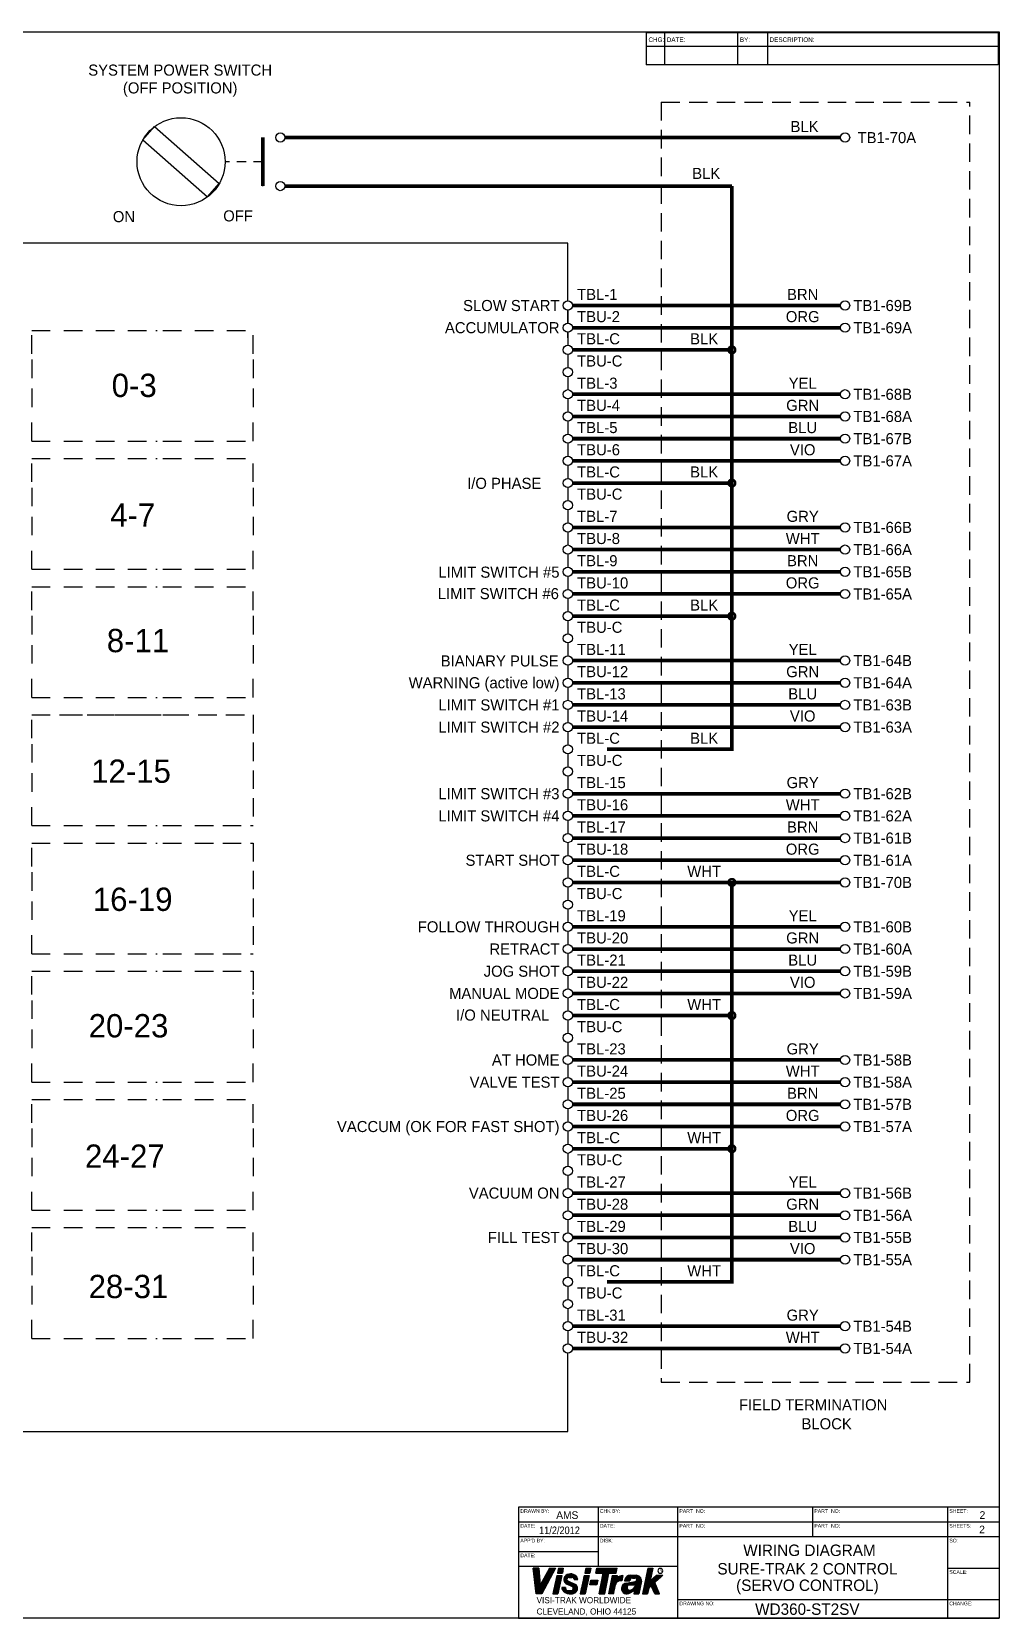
# Model space of a CAD drawing. Extents: x -174 to 448, y -171 to 77.
# Drawn here: x -50.14 to -37.06, y -171.02 to -149.57 of the extents above; entities that cross this region are included whole.
import ezdxf
from ezdxf.enums import TextEntityAlignment as Align

# ---------------------------------------------------------------- set-up
doc = ezdxf.new("R2010")
doc.units = 0
doc.header["$MEASUREMENT"] = 0
doc.linetypes.add('HIDDEN', pattern=[0.375, 0.25, -0.125])
doc.linetypes.add('HIDDEN2', pattern=[0.1875, 0.125, -0.0625])
doc.layers.get('0').update_dxf_attribs({"linetype": 'CONTINUOUS'})
doc.layers.add('1', color=3, linetype='CONTINUOUS')
doc.layers.add('TITLE', color=2, linetype='CONTINUOUS')

msp = doc.modelspace()

# ---------------------------------------------------------------- linework, layer by layer
at = {"color": 7}
for p, q in [((-37.074, -149.589), (-37.074, -150.021)), ((-37.059, -169.523), (-37.059, -171.023)), ((-43.559, -171.023), (-37.059, -171.023))]:
    msp.add_line(p, q, dxfattribs=at)
at = {"linetype": 'HIDDEN'}
for p, q in [((-41.629, -150.525), (-41.629, -167.833)), ((-41.629, -150.525), (-37.456, -150.525)), ((-37.456, -167.833), (-37.456, -150.525)), ((-50.14, -153.926), (-50.14, -153.611)), ((-50.14, -153.611), (-49.785, -153.611)), ((-49.706, -153.611), (-49.352, -153.611)), ((-49.273, -153.611), (-48.919, -153.611)), ((-48.84, -153.611), (-48.446, -153.611)), ((-48.367, -153.611), (-48.013, -153.611)), ((-47.934, -153.611), (-47.579, -153.611)), ((-47.501, -153.611), (-47.146, -153.611)), ((-47.146, -153.926), (-47.146, -153.611)), ((-50.14, -154.005), (-50.14, -154.32)), ((-47.146, -154.005), (-47.146, -154.32)), ((-50.14, -154.399), (-50.14, -154.714)), ((-47.146, -154.399), (-47.146, -154.714)), ((-50.14, -155.108), (-50.14, -154.793)), ((-47.146, -155.108), (-47.146, -154.793)), ((-50.14, -155.108), (-49.785, -155.108)), ((-49.706, -155.108), (-49.352, -155.108)), ((-49.273, -155.108), (-48.919, -155.108)), ((-48.84, -155.108), (-48.446, -155.108)), ((-48.367, -155.108), (-48.013, -155.108)), ((-47.934, -155.108), (-47.579, -155.108)), ((-47.501, -155.108), (-47.146, -155.108)), ((-50.14, -155.659), (-50.14, -155.344)), ((-50.14, -155.344), (-49.785, -155.344)), ((-49.706, -155.344), (-49.352, -155.344)), ((-49.273, -155.344), (-48.919, -155.344)), ((-48.84, -155.344), (-48.446, -155.344)), ((-48.367, -155.344), (-48.013, -155.344)), ((-47.934, -155.344), (-47.579, -155.344)), ((-47.501, -155.344), (-47.146, -155.344)), ((-47.146, -155.659), (-47.146, -155.344)), ((-50.14, -155.738), (-50.14, -156.053)), ((-47.146, -155.738), (-47.146, -156.053)), ((-50.14, -156.132), (-50.14, -156.447)), ((-47.146, -156.132), (-47.146, -156.447)), ((-50.14, -156.841), (-50.14, -156.526)), ((-47.146, -156.841), (-47.146, -156.526)), ((-50.14, -156.841), (-49.785, -156.841)), ((-49.706, -156.841), (-49.352, -156.841)), ((-49.273, -156.841), (-48.919, -156.841)), ((-48.84, -156.841), (-48.446, -156.841)), ((-48.367, -156.841), (-48.013, -156.841)), ((-47.934, -156.841), (-47.579, -156.841)), ((-47.501, -156.841), (-47.146, -156.841)), ((-50.14, -157.392), (-50.14, -157.077)), ((-50.14, -157.077), (-49.785, -157.077)), ((-49.706, -157.077), (-49.352, -157.077)), ((-49.273, -157.077), (-48.919, -157.077)), ((-48.84, -157.077), (-48.446, -157.077)), ((-48.367, -157.077), (-48.013, -157.077)), ((-47.934, -157.077), (-47.579, -157.077)), ((-47.501, -157.077), (-47.146, -157.077)), ((-47.146, -157.392), (-47.146, -157.077)), ((-50.14, -157.471), (-50.14, -157.786)), ((-47.146, -157.471), (-47.146, -157.786)), ((-50.14, -157.865), (-50.14, -158.18)), ((-47.146, -157.865), (-47.146, -158.18)), ((-50.14, -158.574), (-50.14, -158.259)), ((-47.146, -158.574), (-47.146, -158.259)), ((-50.14, -158.574), (-49.785, -158.574)), ((-49.706, -158.574), (-49.352, -158.574)), ((-49.273, -158.574), (-48.919, -158.574)), ((-48.84, -158.574), (-48.446, -158.574)), ((-48.367, -158.574), (-48.013, -158.574)), ((-47.934, -158.574), (-47.579, -158.574)), ((-47.501, -158.574), (-47.146, -158.574)), ((-50.14, -158.81), (-47.146, -158.81)), ((-50.14, -159.125), (-50.14, -158.81)), ((-50.14, -158.81), (-49.785, -158.81)), ((-49.706, -158.81), (-49.352, -158.81)), ((-49.273, -158.81), (-48.919, -158.81)), ((-48.84, -158.81), (-48.446, -158.81)), ((-48.367, -158.81), (-48.013, -158.81)), ((-47.146, -158.81), (-47.146, -160.307)), ((-50.14, -159.204), (-50.14, -159.519)), ((-50.14, -159.598), (-50.14, -159.913)), ((-50.14, -160.307), (-50.14, -159.992)), ((-50.14, -160.307), (-49.785, -160.307)), ((-49.706, -160.307), (-49.352, -160.307)), ((-49.273, -160.307), (-48.919, -160.307)), ((-48.84, -160.307), (-48.446, -160.307)), ((-48.367, -160.307), (-48.013, -160.307)), ((-47.934, -160.307), (-47.146, -160.307)), ((-50.14, -160.858), (-50.14, -160.543)), ((-50.14, -160.543), (-49.785, -160.543)), ((-49.706, -160.543), (-49.352, -160.543)), ((-49.273, -160.543), (-48.919, -160.543)), ((-48.84, -160.543), (-48.446, -160.543)), ((-48.367, -160.543), (-48.013, -160.543)), ((-47.934, -160.543), (-47.146, -160.543)), ((-47.146, -160.543), (-47.146, -162.04)), ((-50.14, -160.937), (-50.14, -161.252)), ((-50.14, -161.331), (-50.14, -161.646)), ((-50.14, -162.04), (-50.14, -161.725)), ((-50.14, -162.04), (-49.785, -162.04)), ((-49.706, -162.04), (-49.352, -162.04)), ((-49.273, -162.04), (-48.919, -162.04)), ((-48.84, -162.04), (-48.446, -162.04)), ((-48.367, -162.04), (-48.013, -162.04)), ((-47.934, -162.04), (-47.146, -162.04)), ((-50.14, -162.591), (-50.14, -162.276)), ((-50.14, -162.276), (-49.785, -162.276)), ((-49.706, -162.276), (-49.352, -162.276)), ((-49.273, -162.276), (-48.919, -162.276)), ((-48.84, -162.276), (-48.446, -162.276)), ((-48.367, -162.276), (-48.013, -162.276)), ((-47.934, -162.276), (-47.146, -162.276)), ((-47.146, -162.276), (-47.146, -162.985)), ((-47.146, -162.591), (-47.146, -162.552)), ((-50.14, -162.67), (-50.14, -162.985)), ((-50.14, -163.064), (-50.14, -163.379)), ((-47.146, -163.064), (-47.146, -163.379)), ((-50.14, -163.773), (-50.14, -163.458)), ((-47.146, -163.773), (-47.146, -163.458)), ((-50.14, -163.773), (-49.785, -163.773)), ((-49.706, -163.773), (-49.352, -163.773)), ((-49.273, -163.773), (-48.919, -163.773)), ((-48.84, -163.773), (-48.446, -163.773)), ((-48.367, -163.773), (-48.013, -163.773)), ((-47.934, -163.773), (-47.579, -163.773)), ((-47.501, -163.773), (-47.146, -163.773)), ((-50.14, -164.324), (-50.14, -164.009)), ((-50.14, -164.009), (-49.785, -164.009)), ((-49.706, -164.009), (-49.352, -164.009)), ((-49.273, -164.009), (-48.919, -164.009)), ((-48.84, -164.009), (-48.446, -164.009)), ((-48.367, -164.009), (-48.013, -164.009)), ((-47.934, -164.009), (-47.579, -164.009)), ((-47.501, -164.009), (-47.146, -164.009)), ((-47.146, -164.324), (-47.146, -164.009)), ((-50.14, -164.403), (-50.14, -164.718)), ((-47.146, -164.403), (-47.146, -164.718)), ((-50.14, -164.797), (-50.14, -165.112)), ((-47.146, -164.797), (-47.146, -165.112)), ((-50.14, -165.506), (-50.14, -165.191)), ((-47.146, -165.506), (-47.146, -165.191)), ((-50.14, -165.506), (-49.785, -165.506)), ((-49.706, -165.506), (-49.352, -165.506)), ((-49.273, -165.506), (-48.919, -165.506)), ((-48.84, -165.506), (-48.446, -165.506)), ((-48.367, -165.506), (-48.013, -165.506)), ((-47.934, -165.506), (-47.579, -165.506)), ((-47.501, -165.506), (-47.146, -165.506)), ((-50.14, -166.058), (-50.14, -165.742)), ((-50.14, -165.742), (-49.785, -165.742)), ((-49.706, -165.742), (-49.352, -165.742)), ((-49.273, -165.742), (-48.919, -165.742)), ((-48.84, -165.742), (-48.446, -165.742)), ((-48.367, -165.742), (-48.013, -165.742)), ((-47.934, -165.742), (-47.579, -165.742)), ((-47.501, -165.742), (-47.146, -165.742)), ((-47.146, -166.058), (-47.146, -165.742)), ((-50.14, -166.136), (-50.14, -166.451)), ((-47.146, -166.136), (-47.146, -166.451)), ((-50.14, -166.53), (-50.14, -166.845)), ((-47.146, -166.53), (-47.146, -166.845)), ((-50.14, -167.239), (-50.14, -166.924)), ((-47.146, -167.239), (-47.146, -166.924)), ((-50.14, -167.239), (-49.785, -167.239)), ((-49.706, -167.239), (-49.352, -167.239)), ((-49.273, -167.239), (-48.919, -167.239)), ((-48.84, -167.239), (-48.446, -167.239)), ((-48.367, -167.239), (-48.013, -167.239)), ((-47.934, -167.239), (-47.579, -167.239)), ((-47.501, -167.239), (-47.146, -167.239)), ((-41.629, -167.833), (-37.456, -167.833))]:
    msp.add_line(p, q, dxfattribs=at)
for p, q in [((-48.639, -151.036), (-48.48, -150.856)), ((-48.48, -150.856), (-47.605, -151.627)), ((-47.018, -151.66), (-47.018, -151.003)), ((-48.639, -151.036), (-47.763, -151.807)), ((-47.763, -151.807), (-47.605, -151.627)), ((-42.892, -152.43), (-52.66, -152.43)), ((-42.892, -153.338), (-42.892, -153.513)), ((-42.892, -153.638), (-42.892, -153.813)), ((-42.892, -153.938), (-42.892, -154.113)), ((-42.892, -154.238), (-42.892, -154.413)), ((-42.892, -154.538), (-42.892, -154.713)), ((-42.892, -154.838), (-42.892, -155.013)), ((-42.892, -155.138), (-42.892, -155.313)), ((-42.892, -155.438), (-42.892, -155.613)), ((-42.892, -155.738), (-42.892, -155.913)), ((-42.892, -156.038), (-42.892, -156.213)), ((-42.892, -156.338), (-42.892, -156.513)), ((-42.892, -156.638), (-42.892, -156.813)), ((-42.892, -156.938), (-42.892, -157.113)), ((-42.892, -157.238), (-42.892, -157.413)), ((-42.892, -157.538), (-42.892, -157.713)), ((-42.892, -157.838), (-42.892, -158.013)), ((-42.892, -158.138), (-42.892, -158.313)), ((-42.892, -158.438), (-42.892, -158.613)), ((-42.892, -158.738), (-42.892, -158.913)), ((-42.892, -159.038), (-42.892, -159.213)), ((-42.892, -159.338), (-42.892, -159.513)), ((-42.892, -159.638), (-42.892, -159.813)), ((-42.892, -159.938), (-42.892, -160.113)), ((-42.892, -160.238), (-42.892, -160.413)), ((-42.892, -160.538), (-42.892, -160.713)), ((-42.892, -160.838), (-42.892, -161.013)), ((-42.892, -161.138), (-42.892, -161.313)), ((-42.892, -161.438), (-42.892, -161.613)), ((-42.892, -161.738), (-42.892, -161.913)), ((-42.892, -162.038), (-42.892, -162.213)), ((-42.892, -162.338), (-42.892, -162.513)), ((-42.892, -162.638), (-42.892, -162.813)), ((-42.892, -162.938), (-42.892, -163.113)), ((-42.892, -163.238), (-42.892, -163.413)), ((-42.892, -163.538), (-42.892, -163.713)), ((-42.892, -163.838), (-42.892, -164.013)), ((-42.892, -164.138), (-42.892, -164.313)), ((-42.892, -164.438), (-42.892, -164.613)), ((-42.892, -164.738), (-42.892, -164.913)), ((-42.892, -165.038), (-42.892, -165.213)), ((-42.892, -165.338), (-42.892, -165.513)), ((-42.892, -165.638), (-42.892, -165.813)), ((-42.892, -165.938), (-42.892, -166.113)), ((-42.892, -166.238), (-42.892, -166.413)), ((-42.892, -166.538), (-42.892, -166.713)), ((-42.892, -166.838), (-42.892, -167.013)), ((-42.892, -167.138), (-42.892, -167.313)), ((-42.892, -168.5), (-42.892, -167.438)), ((-52.66, -168.5), (-42.892, -168.5))]:
    msp.add_line(p, q)
at = {"linetype": 'HIDDEN2'}
msp.add_line((-47.018, -151.331), (-47.526, -151.331), dxfattribs=at)
at = {"linetype": 'Continuous'}
for p, q in [((-42.892, -152.43), (-46.892, -152.43)), ((-42.892, -153.213), (-42.892, -152.43)), ((-42.892, -153.513), (-42.892, -153.338)), ((-42.892, -153.713), (-42.892, -153.638))]:
    msp.add_line(p, q, dxfattribs=at)
at = {"const_width": 0.05}
for points in [[(-47.018, -151.003), (-47.018, -151.66)], [(-46.718, -151.003), (-39.206, -151.003)], [(-46.718, -151.66), (-40.674, -151.66)], [(-40.674, -151.66), (-40.674, -159.275), (-42.362, -159.275)], [(-42.83, -153.275), (-40.705, -153.275)], [(-42.83, -153.275), (-39.206, -153.275)], [(-42.83, -153.575), (-39.206, -153.575)], [(-42.83, -153.875), (-40.674, -153.875)], [(-42.83, -154.475), (-39.206, -154.475)], [(-42.83, -154.775), (-39.206, -154.775)], [(-42.83, -155.075), (-39.206, -155.075)], [(-42.83, -155.375), (-39.206, -155.375)], [(-42.83, -155.675), (-40.674, -155.675)], [(-42.83, -156.275), (-39.206, -156.275)], [(-42.83, -156.575), (-39.206, -156.575)], [(-42.83, -156.875), (-39.206, -156.875)], [(-42.83, -157.175), (-39.206, -157.175)], [(-42.83, -157.475), (-40.674, -157.475)], [(-42.83, -158.075), (-39.206, -158.075)], [(-42.83, -158.375), (-39.206, -158.375)], [(-42.83, -158.675), (-39.206, -158.675)], [(-42.83, -158.975), (-39.206, -158.975)], [(-42.83, -159.875), (-39.206, -159.875)], [(-42.83, -160.175), (-39.206, -160.175)], [(-42.83, -160.475), (-39.206, -160.475)], [(-42.83, -160.775), (-39.206, -160.775)], [(-42.83, -161.075), (-39.206, -161.075)], [(-40.674, -161.075), (-40.674, -166.475), (-42.362, -166.475)], [(-42.83, -161.675), (-39.206, -161.675)], [(-42.83, -161.975), (-39.206, -161.975)], [(-42.83, -162.275), (-39.206, -162.275)], [(-42.83, -162.575), (-39.206, -162.575)], [(-42.83, -162.875), (-41.142, -162.875)], [(-42.692, -162.875), (-40.674, -162.875)], [(-42.83, -163.475), (-39.206, -163.475)], [(-42.83, -163.775), (-39.206, -163.775)], [(-42.83, -164.075), (-39.206, -164.075)], [(-42.83, -164.375), (-39.206, -164.375)], [(-42.83, -164.675), (-41.142, -164.675)], [(-42.692, -164.675), (-40.674, -164.675)], [(-42.83, -165.275), (-39.206, -165.275)], [(-42.83, -165.575), (-39.206, -165.575)], [(-42.83, -165.875), (-39.206, -165.875)], [(-42.83, -166.175), (-39.206, -166.175)], [(-42.83, -167.075), (-39.206, -167.075)], [(-42.83, -167.375), (-39.206, -167.375)]]:
    msp.add_lwpolyline(points, dxfattribs=at)
at = {"const_width": 0.0312}
for points in [[(-40.721, -153.875, 1), (-40.628, -153.875, 1)], [(-40.721, -155.675, 1), (-40.628, -155.675, 1)], [(-40.721, -157.475, 1), (-40.628, -157.475, 1)], [(-40.721, -161.075, 1), (-40.628, -161.075, 1)], [(-40.721, -162.875, 1), (-40.628, -162.875, 1)], [(-40.721, -164.675, 1), (-40.628, -164.675, 1)]]:
    msp.add_lwpolyline(points, format="xyb", close=True, dxfattribs=at)
for centre, radius in [((-48.122, -151.331), 0.595), ((-46.78, -151.003), 0.0625), ((-39.144, -151.003), 0.0625), ((-46.78, -151.66), 0.0625), ((-42.892, -153.275), 0.0625), ((-39.144, -153.275), 0.0625), ((-42.892, -153.575), 0.0625), ((-39.144, -153.575), 0.0625), ((-42.892, -153.875), 0.0625), ((-42.892, -154.175), 0.0625), ((-42.892, -154.475), 0.0625), ((-39.144, -154.475), 0.0625), ((-42.892, -154.775), 0.0625), ((-39.144, -154.775), 0.0625), ((-42.892, -155.075), 0.0625), ((-39.144, -155.075), 0.0625), ((-42.892, -155.375), 0.0625), ((-39.144, -155.375), 0.0625), ((-42.892, -155.675), 0.0625), ((-42.892, -155.975), 0.0625), ((-42.892, -156.275), 0.0625), ((-39.144, -156.275), 0.0625), ((-42.892, -156.575), 0.0625), ((-39.144, -156.575), 0.0625), ((-42.892, -156.875), 0.0625), ((-39.144, -156.875), 0.0625), ((-42.892, -157.175), 0.0625), ((-39.144, -157.175), 0.0625), ((-42.892, -157.475), 0.0625), ((-42.892, -157.775), 0.0625), ((-42.892, -158.075), 0.0625), ((-39.144, -158.075), 0.0625), ((-42.892, -158.375), 0.0625), ((-39.144, -158.375), 0.0625), ((-42.892, -158.675), 0.0625), ((-39.144, -158.675), 0.0625), ((-42.892, -158.975), 0.0625), ((-39.144, -158.975), 0.0625), ((-42.892, -159.275), 0.0625), ((-42.892, -159.575), 0.0625), ((-42.892, -159.875), 0.0625), ((-39.144, -159.875), 0.0625), ((-42.892, -160.175), 0.0625), ((-39.144, -160.175), 0.0625), ((-42.892, -160.475), 0.0625), ((-39.144, -160.475), 0.0625), ((-42.892, -160.775), 0.0625), ((-39.144, -160.775), 0.0625), ((-42.892, -161.075), 0.0625), ((-39.144, -161.075), 0.0625), ((-42.892, -161.375), 0.0625), ((-42.892, -161.675), 0.0625), ((-39.144, -161.675), 0.0625), ((-42.892, -161.975), 0.0625), ((-39.144, -161.975), 0.0625), ((-42.892, -162.275), 0.0625), ((-39.144, -162.275), 0.0625), ((-42.892, -162.575), 0.0625), ((-39.144, -162.575), 0.0625), ((-42.892, -162.875), 0.0625), ((-42.892, -163.175), 0.0625), ((-42.892, -163.475), 0.0625), ((-39.144, -163.475), 0.0625), ((-42.892, -163.775), 0.0625), ((-39.144, -163.775), 0.0625), ((-42.892, -164.075), 0.0625), ((-39.144, -164.075), 0.0625), ((-42.892, -164.375), 0.0625), ((-39.144, -164.375), 0.0625), ((-42.892, -164.675), 0.0625), ((-42.892, -164.975), 0.0625), ((-42.892, -165.275), 0.0625), ((-39.144, -165.275), 0.0625), ((-42.892, -165.575), 0.0625), ((-39.144, -165.575), 0.0625), ((-42.892, -165.875), 0.0625), ((-39.144, -165.875), 0.0625), ((-42.892, -166.175), 0.0625), ((-39.144, -166.175), 0.0625), ((-42.892, -166.475), 0.0625), ((-42.892, -166.775), 0.0625), ((-42.892, -167.075), 0.0625), ((-39.144, -167.075), 0.0625), ((-42.892, -167.375), 0.0625), ((-39.144, -167.375), 0.0625)]:
    msp.add_circle(centre, radius)
at = {"layer": 'TITLE', "color": 7}
for p, q in [((-70.07, -149.573), (-37.059, -149.573)), ((-37.074, -149.589), (-41.833, -149.589)), ((-41.833, -149.589), (-41.833, -150.021)), ((-41.586, -149.589), (-41.586, -150.021)), ((-40.597, -149.589), (-40.597, -150.021)), ((-40.195, -149.589), (-40.195, -150.021)), ((-37.059, -149.573), (-37.059, -171.023)), ((-37.074, -149.774), (-41.833, -149.774)), ((-37.074, -150.021), (-41.833, -150.021)), ((-37.059, -169.523), (-43.559, -169.523)), ((-43.559, -169.523), (-43.559, -171.023)), ((-42.484, -169.523), (-42.484, -170.323)), ((-41.409, -169.523), (-41.409, -171.023)), ((-39.584, -169.523), (-39.584, -169.923)), ((-37.759, -169.523), (-37.759, -171.023)), ((-37.059, -169.723), (-43.559, -169.723)), ((-37.059, -169.923), (-43.559, -169.923)), ((-42.484, -170.123), (-43.559, -170.123)), ((-41.409, -170.323), (-43.559, -170.323)), ((-43.284, -170.346), (-43.361, -170.346)), ((-43.322, -170.692), (-43.361, -170.346)), ((-43.36, -170.354), (-43.352, -170.346)), ((-43.359, -170.361), (-43.343, -170.346)), ((-43.358, -170.369), (-43.335, -170.346)), ((-43.357, -170.377), (-43.326, -170.346)), ((-43.357, -170.385), (-43.317, -170.346)), ((-43.356, -170.393), (-43.308, -170.346)), ((-43.355, -170.401), (-43.299, -170.346)), ((-43.354, -170.409), (-43.29, -170.346)), ((-43.353, -170.417), (-43.284, -170.348)), ((-43.352, -170.425), (-43.283, -170.356)), ((-43.351, -170.433), (-43.282, -170.364)), ((-43.35, -170.441), (-43.282, -170.372)), ((-43.349, -170.449), (-43.281, -170.381)), ((-43.349, -170.457), (-43.28, -170.389)), ((-43.348, -170.465), (-43.28, -170.397)), ((-43.347, -170.473), (-43.279, -170.405)), ((-43.346, -170.481), (-43.278, -170.413)), ((-43.345, -170.489), (-43.278, -170.421)), ((-43.344, -170.497), (-43.277, -170.43)), ((-43.343, -170.505), (-43.276, -170.438)), ((-43.342, -170.513), (-43.276, -170.446)), ((-43.342, -170.521), (-43.275, -170.454)), ((-43.341, -170.529), (-43.274, -170.462)), ((-43.34, -170.536), (-43.274, -170.47)), ((-43.339, -170.544), (-43.273, -170.478)), ((-43.338, -170.552), (-43.272, -170.487)), ((-43.337, -170.56), (-43.272, -170.495)), ((-43.336, -170.568), (-43.271, -170.503)), ((-43.335, -170.576), (-43.27, -170.511)), ((-43.334, -170.584), (-43.269, -170.519)), ((-43.327, -170.648), (-43.096, -170.417)), ((-43.326, -170.656), (-43.107, -170.436)), ((-43.326, -170.664), (-43.117, -170.455)), ((-43.325, -170.672), (-43.128, -170.475)), ((-43.324, -170.68), (-43.138, -170.494)), ((-43.323, -170.688), (-43.148, -170.513)), ((-43.284, -170.346), (-43.265, -170.577)), ((-43.14, -170.346), (-43.265, -170.577)), ((-43.264, -170.576), (-43.086, -170.397)), ((-43.254, -170.557), (-43.075, -170.378)), ((-43.058, -170.346), (-43.245, -170.692)), ((-43.243, -170.537), (-43.065, -170.359)), ((-43.233, -170.518), (-43.061, -170.346)), ((-43.222, -170.499), (-43.069, -170.346)), ((-43.212, -170.479), (-43.078, -170.346)), ((-43.202, -170.46), (-43.087, -170.346)), ((-43.191, -170.441), (-43.096, -170.346)), ((-43.181, -170.422), (-43.105, -170.346)), ((-43.17, -170.402), (-43.114, -170.346)), ((-43.16, -170.383), (-43.122, -170.346)), ((-43.149, -170.364), (-43.131, -170.346)), ((-43.14, -170.346), (-43.058, -170.346)), ((-43.04, -170.447), (-43.095, -170.692)), ((-43.076, -170.609), (-42.99, -170.522)), ((-43.074, -170.598), (-42.987, -170.511)), ((-43.071, -170.586), (-42.985, -170.5)), ((-43.069, -170.575), (-42.982, -170.488)), ((-43.066, -170.564), (-42.98, -170.477)), ((-43.064, -170.552), (-42.977, -170.466)), ((-43.061, -170.541), (-42.975, -170.454)), ((-43.059, -170.53), (-42.976, -170.447)), ((-43.056, -170.518), (-42.985, -170.447)), ((-43.054, -170.507), (-42.994, -170.447)), ((-43.051, -170.495), (-43.003, -170.447)), ((-43.049, -170.484), (-43.011, -170.447)), ((-43.046, -170.473), (-43.02, -170.447)), ((-43.044, -170.461), (-43.029, -170.447)), ((-43.042, -170.447), (-42.972, -170.447)), ((-43.041, -170.45), (-43.038, -170.447)), ((-43.04, -170.447), (-42.973, -170.447)), ((-43.018, -170.346), (-43.033, -170.413)), ((-43.033, -170.413), (-42.966, -170.413)), ((-43.031, -170.405), (-42.972, -170.346)), ((-43.031, -170.413), (-42.963, -170.346)), ((-43.028, -170.393), (-42.981, -170.346)), ((-42.973, -170.447), (-43.028, -170.692)), ((-43.026, -170.382), (-42.99, -170.346)), ((-43.023, -170.37), (-42.999, -170.346)), ((-43.022, -170.413), (-42.956, -170.347)), ((-43.021, -170.359), (-43.008, -170.346)), ((-43.018, -170.346), (-42.955, -170.346)), ((-43.018, -170.348), (-43.016, -170.346)), ((-43.013, -170.413), (-42.957, -170.357)), ((-43.004, -170.413), (-42.959, -170.368)), ((-42.995, -170.413), (-42.96, -170.378)), ((-42.987, -170.413), (-42.962, -170.388)), ((-42.978, -170.413), (-42.963, -170.399)), ((-42.969, -170.413), (-42.965, -170.409)), ((-42.955, -170.346), (-42.966, -170.413)), ((-42.945, -170.504), (-42.865, -170.424)), ((-42.945, -170.496), (-42.875, -170.425)), ((-42.944, -170.512), (-42.855, -170.423)), ((-42.944, -170.485), (-42.887, -170.428)), ((-42.942, -170.519), (-42.847, -170.423)), ((-42.94, -170.473), (-42.901, -170.434)), ((-42.94, -170.526), (-42.904, -170.49)), ((-42.937, -170.532), (-42.905, -170.499)), ((-42.934, -170.537), (-42.903, -170.506)), ((-42.93, -170.542), (-42.9, -170.512)), ((-42.926, -170.547), (-42.895, -170.516)), ((-42.921, -170.551), (-42.89, -170.52)), ((-42.917, -170.555), (-42.883, -170.522)), ((-42.911, -170.559), (-42.877, -170.525)), ((-42.885, -170.471), (-42.839, -170.424)), ((-42.884, -170.522), (-42.796, -170.562)), ((-42.875, -170.47), (-42.831, -170.426)), ((-42.874, -170.47), (-42.84, -170.47)), ((-42.867, -170.47), (-42.824, -170.427)), ((-42.858, -170.47), (-42.817, -170.43)), ((-42.849, -170.47), (-42.811, -170.432)), ((-42.84, -170.47), (-42.805, -170.435)), ((-42.832, -170.471), (-42.799, -170.438)), ((-42.826, -170.473), (-42.794, -170.441)), ((-42.82, -170.477), (-42.789, -170.445)), ((-42.815, -170.481), (-42.784, -170.449)), ((-42.811, -170.486), (-42.779, -170.453)), ((-42.808, -170.491), (-42.775, -170.458)), ((-42.806, -170.498), (-42.771, -170.462)), ((-42.806, -170.5), (-42.756, -170.5)), ((-42.799, -170.5), (-42.767, -170.467)), ((-42.79, -170.5), (-42.764, -170.473)), ((-42.781, -170.5), (-42.761, -170.479)), ((-42.773, -170.5), (-42.759, -170.486)), ((-42.764, -170.5), (-42.757, -170.493)), ((-42.671, -170.447), (-42.725, -170.692)), ((-42.672, -170.447), (-42.725, -170.692)), ((-42.707, -170.611), (-42.621, -170.524)), ((-42.705, -170.6), (-42.618, -170.513)), ((-42.702, -170.588), (-42.616, -170.502)), ((-42.7, -170.577), (-42.613, -170.49)), ((-42.697, -170.566), (-42.611, -170.479)), ((-42.695, -170.554), (-42.608, -170.468)), ((-42.692, -170.543), (-42.605, -170.456)), ((-42.69, -170.532), (-42.605, -170.447)), ((-42.687, -170.52), (-42.614, -170.447)), ((-42.685, -170.509), (-42.622, -170.447)), ((-42.682, -170.497), (-42.631, -170.447)), ((-42.679, -170.486), (-42.64, -170.447)), ((-42.677, -170.475), (-42.649, -170.447)), ((-42.674, -170.463), (-42.658, -170.447)), ((-42.672, -170.447), (-42.603, -170.447)), ((-42.672, -170.452), (-42.667, -170.447)), ((-42.671, -170.447), (-42.603, -170.447)), ((-42.648, -170.346), (-42.663, -170.413)), ((-42.663, -170.413), (-42.596, -170.413)), ((-42.662, -170.407), (-42.601, -170.346)), ((-42.66, -170.413), (-42.592, -170.346)), ((-42.659, -170.395), (-42.61, -170.346)), ((-42.603, -170.447), (-42.658, -170.692)), ((-42.657, -170.384), (-42.619, -170.346)), ((-42.654, -170.372), (-42.627, -170.346)), ((-42.652, -170.361), (-42.636, -170.346)), ((-42.651, -170.413), (-42.583, -170.346)), ((-42.649, -170.35), (-42.645, -170.346)), ((-42.648, -170.346), (-42.581, -170.346)), ((-42.642, -170.413), (-42.583, -170.354)), ((-42.633, -170.413), (-42.585, -170.365)), ((-42.624, -170.413), (-42.588, -170.377)), ((-42.615, -170.413), (-42.59, -170.388)), ((-42.606, -170.413), (-42.593, -170.399)), ((-42.598, -170.413), (-42.595, -170.411)), ((-42.581, -170.346), (-42.596, -170.413)), ((-42.595, -170.572), (-42.581, -170.509)), ((-42.595, -170.569), (-42.535, -170.509)), ((-42.592, -170.558), (-42.544, -170.509)), ((-42.589, -170.546), (-42.552, -170.509)), ((-42.589, -170.572), (-42.526, -170.509)), ((-42.587, -170.535), (-42.561, -170.509)), ((-42.584, -170.523), (-42.57, -170.509)), ((-42.581, -170.509), (-42.485, -170.509)), ((-42.581, -170.512), (-42.579, -170.509)), ((-42.58, -170.572), (-42.517, -170.509)), ((-42.571, -170.572), (-42.508, -170.509)), ((-42.562, -170.572), (-42.499, -170.509)), ((-42.553, -170.572), (-42.491, -170.509)), ((-42.544, -170.572), (-42.486, -170.513)), ((-42.535, -170.572), (-42.488, -170.525)), ((-42.514, -170.413), (-42.5, -170.346)), ((-42.514, -170.413), (-42.413, -170.413)), ((-42.513, -170.408), (-42.451, -170.346)), ((-42.51, -170.397), (-42.46, -170.346)), ((-42.509, -170.413), (-42.442, -170.346)), ((-42.508, -170.385), (-42.468, -170.346)), ((-42.506, -170.374), (-42.477, -170.346)), ((-42.503, -170.363), (-42.486, -170.346)), ((-42.501, -170.352), (-42.495, -170.346)), ((-42.5, -170.346), (-42.225, -170.346)), ((-42.5, -170.413), (-42.433, -170.346)), ((-42.485, -170.509), (-42.499, -170.572)), ((-42.492, -170.413), (-42.424, -170.346)), ((-42.483, -170.413), (-42.415, -170.346)), ((-42.474, -170.413), (-42.407, -170.346)), ((-42.471, -170.692), (-42.413, -170.413)), ((-42.465, -170.413), (-42.398, -170.346)), ((-42.456, -170.413), (-42.389, -170.346)), ((-42.455, -170.615), (-42.358, -170.518)), ((-42.452, -170.604), (-42.355, -170.507)), ((-42.45, -170.592), (-42.353, -170.495)), ((-42.448, -170.581), (-42.351, -170.484)), ((-42.447, -170.413), (-42.38, -170.346)), ((-42.445, -170.57), (-42.348, -170.473)), ((-42.443, -170.559), (-42.346, -170.462)), ((-42.441, -170.548), (-42.344, -170.451)), ((-42.439, -170.413), (-42.371, -170.346)), ((-42.438, -170.537), (-42.341, -170.44)), ((-42.436, -170.526), (-42.339, -170.429)), ((-42.434, -170.514), (-42.337, -170.417)), ((-42.432, -170.503), (-42.274, -170.346)), ((-42.43, -170.413), (-42.362, -170.346)), ((-42.429, -170.492), (-42.283, -170.346)), ((-42.427, -170.481), (-42.292, -170.346)), ((-42.425, -170.47), (-42.3, -170.346)), ((-42.422, -170.459), (-42.309, -170.346)), ((-42.421, -170.413), (-42.353, -170.346)), ((-42.42, -170.448), (-42.318, -170.346)), ((-42.418, -170.436), (-42.327, -170.346)), ((-42.415, -170.425), (-42.336, -170.346)), ((-42.413, -170.414), (-42.345, -170.346)), ((-42.394, -170.692), (-42.336, -170.413)), ((-42.34, -170.692), (-42.29, -170.447)), ((-42.336, -170.413), (-42.24, -170.413)), ((-42.332, -170.413), (-42.265, -170.346)), ((-42.327, -170.629), (-42.152, -170.453)), ((-42.325, -170.618), (-42.154, -170.447)), ((-42.324, -170.413), (-42.256, -170.346)), ((-42.323, -170.607), (-42.164, -170.448)), ((-42.32, -170.596), (-42.174, -170.449)), ((-42.318, -170.584), (-42.186, -170.452)), ((-42.316, -170.573), (-42.2, -170.458)), ((-42.315, -170.413), (-42.247, -170.346)), ((-42.314, -170.562), (-42.221, -170.47)), ((-42.311, -170.551), (-42.226, -170.466)), ((-42.309, -170.54), (-42.224, -170.455)), ((-42.307, -170.529), (-42.225, -170.447)), ((-42.306, -170.413), (-42.239, -170.346)), ((-42.304, -170.518), (-42.234, -170.447)), ((-42.302, -170.506), (-42.242, -170.447)), ((-42.3, -170.495), (-42.251, -170.447)), ((-42.297, -170.413), (-42.23, -170.346)), ((-42.297, -170.484), (-42.26, -170.447)), ((-42.295, -170.473), (-42.269, -170.447)), ((-42.293, -170.462), (-42.278, -170.447)), ((-42.291, -170.451), (-42.287, -170.447)), ((-42.29, -170.447), (-42.222, -170.447)), ((-42.288, -170.413), (-42.226, -170.351)), ((-42.279, -170.413), (-42.229, -170.362)), ((-42.271, -170.413), (-42.231, -170.374)), ((-42.262, -170.413), (-42.234, -170.385)), ((-42.253, -170.413), (-42.236, -170.396)), ((-42.244, -170.413), (-42.238, -170.407)), ((-42.24, -170.413), (-42.225, -170.346)), ((-42.228, -170.476), (-42.222, -170.447)), ((-42.213, -170.524), (-42.154, -170.464)), ((-42.198, -170.517), (-42.156, -170.475)), ((-42.187, -170.515), (-42.158, -170.486)), ((-42.177, -170.514), (-42.161, -170.497)), ((-42.169, -170.515), (-42.163, -170.509)), ((-42.15, -170.447), (-42.164, -170.515)), ((-42.12, -170.496), (-42.124, -170.515)), ((-42.124, -170.515), (-42.056, -170.515)), ((-42.123, -170.513), (-42.052, -170.442)), ((-42.121, -170.502), (-42.062, -170.443)), ((-42.118, -170.49), (-42.074, -170.446)), ((-42.117, -170.515), (-42.043, -170.442)), ((-42.109, -170.472), (-42.092, -170.456)), ((-42.108, -170.515), (-42.034, -170.442)), ((-42.099, -170.515), (-42.025, -170.442)), ((-42.09, -170.515), (-42.017, -170.442)), ((-42.081, -170.515), (-42.008, -170.442)), ((-42.072, -170.515), (-41.999, -170.442)), ((-42.069, -170.689), (-41.897, -170.517)), ((-42.064, -170.515), (-42.055, -170.507)), ((-42.05, -170.442), (-41.969, -170.442)), ((-42.029, -170.481), (-41.99, -170.442)), ((-42.02, -170.48), (-41.985, -170.48)), ((-42.019, -170.48), (-41.981, -170.442)), ((-42.014, -170.572), (-41.912, -170.47)), ((-42.01, -170.48), (-41.972, -170.442)), ((-42.005, -170.572), (-41.908, -170.475)), ((-42.002, -170.48), (-41.964, -170.442)), ((-41.996, -170.572), (-41.905, -170.481)), ((-41.993, -170.48), (-41.956, -170.443)), ((-41.987, -170.572), (-41.902, -170.487)), ((-41.984, -170.48), (-41.949, -170.445)), ((-41.979, -170.572), (-41.9, -170.493)), ((-41.977, -170.482), (-41.942, -170.447)), ((-41.977, -170.588), (-41.897, -170.508)), ((-41.971, -170.485), (-41.936, -170.45)), ((-41.97, -170.572), (-41.898, -170.5)), ((-41.966, -170.489), (-41.93, -170.453)), ((-41.963, -170.495), (-41.925, -170.457)), ((-41.962, -170.511), (-41.916, -170.465)), ((-41.961, -170.502), (-41.92, -170.461)), ((-41.897, -170.523), (-41.933, -170.692)), ((-41.81, -170.346), (-41.882, -170.692)), ((-41.88, -170.686), (-41.637, -170.442)), ((-41.878, -170.675), (-41.645, -170.442)), ((-41.878, -170.692), (-41.628, -170.442)), ((-41.876, -170.664), (-41.654, -170.442)), ((-41.873, -170.652), (-41.663, -170.442)), ((-41.871, -170.641), (-41.672, -170.442)), ((-41.869, -170.63), (-41.681, -170.442)), ((-41.866, -170.619), (-41.69, -170.442)), ((-41.864, -170.608), (-41.75, -170.493)), ((-41.862, -170.597), (-41.777, -170.511)), ((-41.86, -170.585), (-41.774, -170.5)), ((-41.857, -170.574), (-41.772, -170.489)), ((-41.855, -170.563), (-41.77, -170.478)), ((-41.853, -170.552), (-41.767, -170.467)), ((-41.85, -170.541), (-41.765, -170.456)), ((-41.848, -170.53), (-41.763, -170.444)), ((-41.846, -170.518), (-41.76, -170.433)), ((-41.843, -170.507), (-41.758, -170.422)), ((-41.841, -170.496), (-41.756, -170.411)), ((-41.839, -170.485), (-41.753, -170.4)), ((-41.836, -170.474), (-41.751, -170.389)), ((-41.834, -170.463), (-41.749, -170.377)), ((-41.832, -170.451), (-41.746, -170.366)), ((-41.829, -170.44), (-41.744, -170.355)), ((-41.827, -170.429), (-41.744, -170.346)), ((-41.825, -170.418), (-41.752, -170.346)), ((-41.822, -170.407), (-41.761, -170.346)), ((-41.82, -170.396), (-41.77, -170.346)), ((-41.818, -170.384), (-41.779, -170.346)), ((-41.815, -170.373), (-41.788, -170.346)), ((-41.813, -170.362), (-41.797, -170.346)), ((-41.811, -170.351), (-41.805, -170.346)), ((-41.81, -170.346), (-41.742, -170.346)), ((-41.742, -170.346), (-41.778, -170.519)), ((-41.778, -170.519), (-41.693, -170.442)), ((-41.763, -170.586), (-41.619, -170.442)), ((-41.715, -170.541), (-41.606, -170.442)), ((-41.693, -170.442), (-41.606, -170.442)), ((-41.649, -170.481), (-41.61, -170.442)), ((-37.759, -170.348), (-37.059, -170.348)), ((-43.334, -170.592), (-43.269, -170.527)), ((-43.333, -170.6), (-43.268, -170.536)), ((-43.332, -170.608), (-43.267, -170.544)), ((-43.331, -170.616), (-43.267, -170.552)), ((-43.33, -170.624), (-43.266, -170.56)), ((-43.329, -170.632), (-43.265, -170.568)), ((-43.328, -170.64), (-43.265, -170.576)), ((-43.245, -170.692), (-43.322, -170.692)), ((-43.319, -170.692), (-43.159, -170.532)), ((-43.31, -170.692), (-43.169, -170.552)), ((-43.301, -170.692), (-43.18, -170.571)), ((-43.292, -170.692), (-43.19, -170.59)), ((-43.283, -170.692), (-43.201, -170.61)), ((-43.275, -170.692), (-43.211, -170.629)), ((-43.266, -170.692), (-43.222, -170.648)), ((-43.257, -170.692), (-43.232, -170.667)), ((-43.248, -170.692), (-43.242, -170.687)), ((-43.095, -170.692), (-43.028, -170.692)), ((-43.095, -170.692), (-43.028, -170.692)), ((-43.094, -170.689), (-43.008, -170.602)), ((-43.092, -170.677), (-43.005, -170.591)), ((-43.089, -170.666), (-43.002, -170.579)), ((-43.089, -170.692), (-43.01, -170.613)), ((-43.087, -170.655), (-43, -170.568)), ((-43.084, -170.643), (-42.997, -170.557)), ((-43.082, -170.632), (-42.995, -170.545)), ((-43.08, -170.692), (-43.013, -170.625)), ((-43.079, -170.62), (-42.992, -170.534)), ((-43.071, -170.692), (-43.015, -170.636)), ((-43.062, -170.692), (-43.018, -170.647)), ((-43.054, -170.692), (-43.02, -170.659)), ((-43.045, -170.692), (-43.023, -170.67)), ((-43.036, -170.692), (-43.025, -170.682)), ((-42.922, -170.608), (-42.973, -170.608)), ((-42.973, -170.611), (-42.969, -170.608)), ((-42.972, -170.619), (-42.96, -170.608)), ((-42.97, -170.627), (-42.952, -170.608)), ((-42.968, -170.633), (-42.943, -170.608)), ((-42.965, -170.639), (-42.934, -170.608)), ((-42.962, -170.644), (-42.925, -170.608)), ((-42.958, -170.65), (-42.922, -170.614)), ((-42.954, -170.654), (-42.922, -170.622)), ((-42.95, -170.659), (-42.92, -170.629)), ((-42.945, -170.663), (-42.917, -170.635)), ((-42.94, -170.668), (-42.913, -170.64)), ((-42.936, -170.671), (-42.908, -170.644)), ((-42.93, -170.675), (-42.903, -170.647)), ((-42.925, -170.678), (-42.896, -170.649)), ((-42.922, -170.608), (-42.922, -170.616)), ((-42.919, -170.681), (-42.887, -170.649)), ((-42.913, -170.684), (-42.878, -170.649)), ((-42.906, -170.686), (-42.869, -170.649)), ((-42.905, -170.562), (-42.871, -170.527)), ((-42.838, -170.592), (-42.904, -170.562)), ((-42.9, -170.689), (-42.861, -170.649)), ((-42.899, -170.564), (-42.865, -170.53)), ((-42.893, -170.567), (-42.859, -170.533)), ((-42.892, -170.649), (-42.852, -170.65)), ((-42.892, -170.69), (-42.852, -170.65)), ((-42.887, -170.57), (-42.853, -170.536)), ((-42.885, -170.691), (-42.842, -170.649)), ((-42.881, -170.573), (-42.847, -170.538)), ((-42.877, -170.692), (-42.77, -170.586)), ((-42.875, -170.575), (-42.841, -170.541)), ((-42.872, -170.692), (-42.843, -170.692)), ((-42.869, -170.578), (-42.835, -170.544)), ((-42.868, -170.692), (-42.767, -170.591)), ((-42.863, -170.581), (-42.829, -170.547)), ((-42.859, -170.692), (-42.764, -170.598)), ((-42.856, -170.584), (-42.822, -170.55)), ((-42.85, -170.586), (-42.816, -170.552)), ((-42.85, -170.692), (-42.762, -170.604)), ((-42.844, -170.589), (-42.81, -170.555)), ((-42.841, -170.692), (-42.761, -170.612)), ((-42.838, -170.592), (-42.804, -170.558)), ((-42.832, -170.595), (-42.798, -170.561)), ((-42.831, -170.691), (-42.76, -170.62)), ((-42.828, -170.599), (-42.792, -170.564)), ((-42.824, -170.604), (-42.787, -170.567)), ((-42.821, -170.61), (-42.782, -170.571)), ((-42.82, -170.627), (-42.774, -170.58)), ((-42.82, -170.689), (-42.761, -170.63)), ((-42.819, -170.617), (-42.778, -170.576)), ((-42.807, -170.684), (-42.764, -170.641)), ((-42.788, -170.674), (-42.773, -170.659)), ((-42.725, -170.691), (-42.638, -170.604)), ((-42.725, -170.692), (-42.658, -170.692)), ((-42.725, -170.692), (-42.658, -170.692)), ((-42.722, -170.679), (-42.636, -170.593)), ((-42.72, -170.668), (-42.633, -170.581)), ((-42.718, -170.692), (-42.641, -170.615)), ((-42.717, -170.657), (-42.631, -170.57)), ((-42.715, -170.645), (-42.628, -170.559)), ((-42.712, -170.634), (-42.626, -170.547)), ((-42.71, -170.622), (-42.623, -170.536)), ((-42.709, -170.692), (-42.643, -170.627)), ((-42.7, -170.692), (-42.646, -170.638)), ((-42.691, -170.692), (-42.648, -170.649)), ((-42.682, -170.692), (-42.651, -170.661)), ((-42.673, -170.692), (-42.653, -170.672)), ((-42.665, -170.692), (-42.656, -170.684)), ((-42.499, -170.572), (-42.595, -170.572)), ((-42.527, -170.572), (-42.491, -170.536)), ((-42.518, -170.572), (-42.493, -170.548)), ((-42.509, -170.572), (-42.496, -170.559)), ((-42.5, -170.572), (-42.499, -170.571)), ((-42.471, -170.692), (-42.394, -170.692)), ((-42.47, -170.692), (-42.374, -170.596)), ((-42.468, -170.682), (-42.371, -170.585)), ((-42.466, -170.671), (-42.369, -170.573)), ((-42.464, -170.659), (-42.367, -170.562)), ((-42.462, -170.648), (-42.364, -170.551)), ((-42.461, -170.692), (-42.376, -170.607)), ((-42.459, -170.637), (-42.362, -170.54)), ((-42.457, -170.626), (-42.36, -170.529)), ((-42.453, -170.692), (-42.378, -170.618)), ((-42.444, -170.692), (-42.381, -170.629)), ((-42.435, -170.692), (-42.383, -170.64)), ((-42.426, -170.692), (-42.385, -170.651)), ((-42.417, -170.692), (-42.388, -170.663)), ((-42.408, -170.692), (-42.39, -170.674)), ((-42.399, -170.692), (-42.392, -170.685)), ((-42.273, -170.692), (-42.34, -170.692)), ((-42.339, -170.685), (-42.254, -170.6)), ((-42.338, -170.692), (-42.256, -170.611)), ((-42.337, -170.674), (-42.252, -170.589)), ((-42.334, -170.662), (-42.249, -170.577)), ((-42.332, -170.651), (-42.247, -170.566)), ((-42.33, -170.64), (-42.24, -170.551)), ((-42.329, -170.692), (-42.259, -170.622)), ((-42.32, -170.692), (-42.261, -170.633)), ((-42.311, -170.692), (-42.263, -170.644)), ((-42.302, -170.692), (-42.266, -170.655)), ((-42.293, -170.692), (-42.268, -170.667)), ((-42.285, -170.692), (-42.27, -170.678)), ((-42.276, -170.692), (-42.272, -170.689)), ((-42.273, -170.692), (-42.248, -170.573)), ((-42.168, -170.628), (-42.086, -170.547)), ((-42.168, -170.62), (-42.097, -170.549)), ((-42.167, -170.61), (-42.107, -170.551)), ((-42.166, -170.636), (-42.075, -170.545)), ((-42.165, -170.643), (-42.065, -170.543)), ((-42.164, -170.598), (-42.119, -170.554)), ((-42.162, -170.649), (-42.054, -170.541)), ((-42.159, -170.655), (-42.043, -170.539)), ((-42.156, -170.661), (-42.088, -170.593)), ((-42.154, -170.58), (-42.138, -170.563)), ((-42.152, -170.666), (-42.091, -170.605)), ((-42.148, -170.671), (-42.091, -170.613)), ((-42.144, -170.675), (-42.089, -170.62)), ((-42.139, -170.679), (-42.086, -170.626)), ((-42.134, -170.683), (-42.083, -170.632)), ((-42.128, -170.686), (-42.078, -170.636)), ((-42.122, -170.689), (-42.073, -170.64)), ((-42.116, -170.691), (-42.067, -170.642)), ((-42.108, -170.693), (-42.059, -170.644)), ((-42.101, -170.55), (-41.982, -170.528)), ((-42.1, -170.694), (-42.051, -170.644)), ((-42.092, -170.694), (-42.038, -170.64)), ((-42.082, -170.693), (-42.021, -170.632)), ((-42.07, -170.575), (-42.032, -170.537)), ((-42.068, -170.688), (-41.991, -170.649)), ((-42.058, -170.572), (-42.021, -170.535)), ((-42.055, -170.572), (-41.969, -170.572)), ((-42.051, -170.68), (-41.898, -170.527)), ((-42.049, -170.572), (-42.011, -170.533)), ((-42.04, -170.572), (-42, -170.531)), ((-42.033, -170.67), (-41.9, -170.538)), ((-42.032, -170.572), (-41.989, -170.529)), ((-42.023, -170.572), (-41.978, -170.527)), ((-42.015, -170.661), (-41.903, -170.549)), ((-41.991, -170.649), (-42, -170.692)), ((-42, -170.692), (-41.933, -170.692)), ((-41.999, -170.69), (-41.914, -170.605)), ((-41.997, -170.679), (-41.912, -170.594)), ((-41.996, -170.651), (-41.905, -170.56)), ((-41.995, -170.668), (-41.91, -170.582)), ((-41.993, -170.692), (-41.917, -170.616)), ((-41.992, -170.656), (-41.907, -170.571)), ((-41.984, -170.692), (-41.919, -170.627)), ((-41.975, -170.692), (-41.921, -170.638)), ((-41.966, -170.692), (-41.924, -170.649)), ((-41.958, -170.692), (-41.926, -170.661)), ((-41.949, -170.692), (-41.928, -170.672)), ((-41.94, -170.692), (-41.931, -170.683)), ((-41.882, -170.692), (-41.814, -170.692)), ((-41.869, -170.692), (-41.8, -170.623)), ((-41.86, -170.692), (-41.802, -170.634)), ((-41.851, -170.692), (-41.805, -170.645)), ((-41.843, -170.692), (-41.807, -170.657)), ((-41.834, -170.692), (-41.809, -170.668)), ((-41.825, -170.692), (-41.812, -170.679)), ((-41.816, -170.692), (-41.814, -170.69)), ((-41.798, -170.615), (-41.814, -170.692)), ((-41.798, -170.615), (-41.764, -170.584)), ((-41.718, -170.692), (-41.764, -170.584)), ((-41.761, -170.592), (-41.713, -170.545)), ((-41.758, -170.599), (-41.711, -170.551)), ((-41.755, -170.605), (-41.708, -170.558)), ((-41.753, -170.611), (-41.705, -170.564)), ((-41.75, -170.617), (-41.703, -170.57)), ((-41.747, -170.623), (-41.7, -170.576)), ((-41.745, -170.63), (-41.697, -170.582)), ((-41.742, -170.636), (-41.695, -170.589)), ((-41.739, -170.642), (-41.692, -170.595)), ((-41.737, -170.648), (-41.69, -170.601)), ((-41.734, -170.654), (-41.687, -170.607)), ((-41.732, -170.661), (-41.684, -170.613)), ((-41.729, -170.667), (-41.682, -170.62)), ((-41.726, -170.673), (-41.679, -170.626)), ((-41.724, -170.679), (-41.676, -170.632)), ((-41.721, -170.685), (-41.674, -170.638)), ((-41.718, -170.692), (-41.671, -170.644)), ((-41.718, -170.692), (-41.651, -170.692)), ((-41.651, -170.692), (-41.715, -170.541)), ((-41.71, -170.692), (-41.668, -170.651)), ((-41.701, -170.692), (-41.666, -170.657)), ((-41.692, -170.692), (-41.663, -170.663)), ((-41.684, -170.692), (-41.661, -170.669)), ((-41.675, -170.692), (-41.658, -170.675)), ((-41.666, -170.692), (-41.655, -170.682)), ((-41.657, -170.692), (-41.653, -170.688)), ((-37.059, -170.773), (-41.409, -170.773)), ((-37.059, -171.023), (-70.07, -171.023))]:
    msp.add_line(p, q, dxfattribs=at)
for centre, radius, start, end in [((-42.876, -170.499), 0.0691, 127.9497, 246.1788), ((-42.854, -170.531), 0.108, 34.7936, 126.6918), ((-42.878, -170.496), 0.0262, 79.3529, 257.5453), ((-42.84, -170.505), 0.0344, 8.1095, 89.1895), ((-42.832, -170.505), 0.0753, 4.1049, 28.0953), ((-42.177, -170.586), 0.0722, 79.3398, 169.0282), ((-42.15, -170.567), 0.12, 90, 130.5358), ((-42.05, -170.514), 0.0722, 90, 165.806), ((-42.02, -170.516), 0.0361, 90, 178.854), ((-41.985, -170.504), 0.0241, 278.6497, 90), ((-41.969, -170.514), 0.0722, 352.9184, 90), ((-41.641, -170.382), 0.0331, 0, 180), ((-41.641, -170.382), 0.0331, 180, 0), ((-42.908, -170.609), 0.065, 179.2838, 203.5684), ((-42.872, -170.584), 0.108, 208.0607, 269.7456), ((-42.891, -170.619), 0.0309, 175.797, 268.4851), ((-42.849, -170.62), 0.03, 265.3511, 66.928), ((-42.847, -170.584), 0.108, 272.2888, 299.4317), ((-42.827, -170.62), 0.0665, 299.1616, 61.9256), ((-42.096, -170.622), 0.0722, 94.4163, 292.9493), ((-42.055, -170.608), 0.0361, 89.7586, 289.2759), ((-42.081, -170.528), 0.12, 288.4864, 338.5893)]:
    msp.add_arc(centre, radius, start, end, dxfattribs=at)

# ---------------------------------------------------------------- texts
at = {"color": 3, "linetype": 'Continuous', "ltscale": 0.3}
for s, p in [('FIELD TERMINATION', (-40.578, -168.212)), ('BLOCK', (-39.733, -168.469))]:
    msp.add_text(s, height=0.15, dxfattribs=at).set_placement(p)
at = {"layer": '1'}
for s, p in [('SYSTEM POWER SWITCH', (-48.134, -150.167)), ('(OFF POSITION)', (-48.134, -150.408)), ('TB1-70A', (-38.579, -151.08)), ('ON', (-48.894, -152.148)), ('OFF', (-47.351, -152.138)), ('BRN', (-39.717, -153.2)), ('ORG', (-39.717, -153.5)), ('BLK', (-41.049, -153.8)), ('YEL', (-39.717, -154.4)), ('GRN', (-39.717, -154.7)), ('BLU', (-39.717, -155)), ('VIO', (-39.717, -155.3)), ('BLK', (-41.049, -155.6)), ('GRY', (-39.717, -156.2)), ('WHT', (-39.717, -156.5)), ('BRN', (-39.717, -156.8)), ('ORG', (-39.717, -157.1)), ('BLK', (-41.049, -157.4)), ('YEL', (-39.717, -158)), ('GRN', (-39.717, -158.3)), ('BLU', (-39.717, -158.6)), ('VIO', (-39.717, -158.9)), ('BLK', (-41.049, -159.2)), ('GRY', (-39.717, -159.8)), ('WHT', (-39.717, -160.1)), ('BRN', (-39.717, -160.4)), ('ORG', (-39.717, -160.7)), ('WHT', (-41.049, -161)), ('YEL', (-39.717, -161.6)), ('GRN', (-39.717, -161.9)), ('BLU', (-39.717, -162.2)), ('VIO', (-39.717, -162.5)), ('I/O NEUTRAL', (-43.774, -162.943)), ('WHT', (-41.049, -162.8)), ('GRY', (-39.717, -163.4)), ('WHT', (-39.717, -163.7)), ('BRN', (-39.717, -164)), ('ORG', (-39.717, -164.3)), ('WHT', (-41.049, -164.6)), ('YEL', (-39.717, -165.2)), ('GRN', (-39.717, -165.5)), ('BLU', (-39.717, -165.8)), ('VIO', (-39.717, -166.1)), ('WHT', (-41.049, -166.4)), ('GRY', (-39.717, -167)), ('WHT', (-39.717, -167.3))]:
    msp.add_text(s, height=0.15, dxfattribs=at).set_placement(p, align=Align.CENTER)
for p in [(-39.692, -150.855), (-41.021, -151.489)]:
    msp.add_text('BLK', height=0.15, dxfattribs=at).set_placement(p, align=Align.MIDDLE)
for s, height, p in [('TBL-1', 0.15, (-42.767, -153.2)), ('TBU-2', 0.15, (-42.767, -153.5)), ('TBL-C', 0.15, (-42.767, -153.8)), ('TBU-C', 0.15, (-42.767, -154.1)), ('0-3', 0.3151, (-49.06, -154.512)), ('TBL-3', 0.15, (-42.767, -154.4)), ('TBU-4', 0.15, (-42.767, -154.7)), ('TBL-5', 0.15, (-42.767, -155)), ('TBU-6', 0.15, (-42.767, -155.3)), ('TBL-C', 0.15, (-42.767, -155.6)), ('TBU-C', 0.15, (-42.767, -155.9)), ('4-7', 0.3151, (-49.081, -156.266)), ('TBL-7', 0.15, (-42.767, -156.2)), ('TBU-8', 0.15, (-42.767, -156.5)), ('TBL-9', 0.15, (-42.767, -156.8)), ('TBU-10', 0.15, (-42.767, -157.1)), ('TBL-C', 0.15, (-42.767, -157.4)), ('8-11', 0.3151, (-49.126, -157.962)), ('TBU-C', 0.15, (-42.767, -157.7)), ('TBL-11', 0.15, (-42.767, -158)), ('TBU-12', 0.15, (-42.767, -158.3)), ('TBL-13', 0.15, (-42.767, -158.6)), ('TBU-14', 0.15, (-42.767, -158.9)), ('TBL-C', 0.15, (-42.767, -159.2)), ('TBU-C', 0.15, (-42.767, -159.5)), ('12-15', 0.3151, (-49.337, -159.728)), ('TBL-15', 0.15, (-42.767, -159.8)), ('TBU-16', 0.15, (-42.767, -160.1)), ('TBL-17', 0.15, (-42.767, -160.4)), ('TBU-18', 0.15, (-42.767, -160.7)), ('TBL-C', 0.15, (-42.767, -161)), ('16-19', 0.3151, (-49.315, -161.46)), ('TBU-C', 0.15, (-42.767, -161.3)), ('TBL-19', 0.15, (-42.767, -161.6)), ('TBU-20', 0.15, (-42.767, -161.9)), ('TBL-21', 0.15, (-42.767, -162.2)), ('TBU-22', 0.15, (-42.767, -162.5)), ('TBL-C', 0.15, (-42.767, -162.8)), ('20-23', 0.3151, (-49.371, -163.17)), ('TBU-C', 0.15, (-42.767, -163.1)), ('TBL-23', 0.15, (-42.767, -163.4)), ('TBU-24', 0.15, (-42.767, -163.7)), ('TBL-25', 0.15, (-42.767, -164)), ('TBU-26', 0.15, (-42.767, -164.3)), ('TBL-C', 0.15, (-42.767, -164.6)), ('24-27', 0.3151, (-49.421, -164.933)), ('TBU-C', 0.15, (-42.767, -164.9)), ('TBL-27', 0.15, (-42.767, -165.2)), ('TBU-28', 0.15, (-42.767, -165.5)), ('TBL-29', 0.15, (-42.767, -165.8)), ('TBU-30', 0.15, (-42.767, -166.1)), ('28-31', 0.3151, (-49.372, -166.695)), ('TBL-C', 0.15, (-42.767, -166.4)), ('TBU-C', 0.15, (-42.767, -166.7)), ('TBL-31', 0.15, (-42.767, -167)), ('TBU-32', 0.15, (-42.767, -167.3))]:
    msp.add_text(s, height=height, dxfattribs=at).set_placement(p)
for s, p in [('SLOW START', (-43.005, -153.275)), ('ACCUMULATOR', (-43.005, -153.575)), ('LIMIT SWITCH #5', (-43.005, -156.88)), ('LIMIT SWITCH #6', (-43.013, -157.17)), ('BIANARY PULSE', (-43.017, -158.08)), ('WARNING (active low)', (-43.005, -158.375)), ('LIMIT SWITCH #1', (-43.005, -158.675)), ('LIMIT SWITCH #2', (-43.005, -158.975)), ('LIMIT SWITCH #3', (-43.005, -159.875)), ('LIMIT SWITCH #4', (-43.005, -160.175)), ('START SHOT', (-43.005, -160.775)), ('FOLLOW THROUGH', (-43.005, -161.675)), ('RETRACT', (-43.005, -161.975)), ('JOG SHOT', (-43.005, -162.275)), ('MANUAL MODE', (-43.005, -162.575)), ('AT HOME', (-43.005, -163.475)), ('VALVE TEST', (-43.005, -163.775)), ('VACCUM (OK FOR FAST SHOT)', (-43.005, -164.375)), ('VACUUM ON', (-43.005, -165.275)), ('FILL TEST', (-43.005, -165.875))]:
    msp.add_text(s, height=0.15, dxfattribs=at).set_placement(p, align=Align.MIDDLE_RIGHT)
for s, p in [('TB1-69B', (-39.031, -153.275)), ('TB1-69A', (-39.031, -153.575)), ('TB1-68B', (-39.031, -154.475)), ('TB1-68A', (-39.031, -154.775)), ('TB1-67B', (-39.031, -155.075)), ('TB1-67A', (-39.031, -155.375)), ('I/O PHASE', (-44.254, -155.679)), ('TB1-66B', (-39.031, -156.275)), ('TB1-66A', (-39.031, -156.575)), ('TB1-65B', (-39.031, -156.875)), ('TB1-65A', (-39.031, -157.175)), ('TB1-64B', (-39.031, -158.075)), ('TB1-64A', (-39.031, -158.375)), ('TB1-63B', (-39.031, -158.675)), ('TB1-63A', (-39.031, -158.975)), ('TB1-62B', (-39.031, -159.875)), ('TB1-62A', (-39.031, -160.175)), ('TB1-61B', (-39.031, -160.475)), ('TB1-61A', (-39.031, -160.775)), ('TB1-70B', (-39.031, -161.075)), ('TB1-60B', (-39.031, -161.675)), ('TB1-60A', (-39.031, -161.975)), ('TB1-59B', (-39.031, -162.275)), ('TB1-59A', (-39.031, -162.575)), ('TB1-58B', (-39.031, -163.475)), ('TB1-58A', (-39.031, -163.775)), ('TB1-57B', (-39.031, -164.075)), ('TB1-57A', (-39.031, -164.375)), ('TB1-56B', (-39.031, -165.275)), ('TB1-56A', (-39.031, -165.575)), ('TB1-55B', (-39.031, -165.875)), ('TB1-55A', (-39.031, -166.175)), ('TB1-54B', (-39.031, -167.075)), ('TB1-54A', (-39.031, -167.375))]:
    msp.add_text(s, height=0.15, dxfattribs=at).set_placement(p, align=Align.MIDDLE_LEFT)
at = {"layer": '1', "color": 7}
for s, height, p in [('AMS', 0.103, (-43.049, -169.68)), ('2', 0.103, (-37.325, -169.679)), ('2', 0.103, (-37.33, -169.874)), ('VISI-TRAK WORLDWIDE', 0.08313, (-43.315, -170.82)), ('CLEVELAND, OHIO 44125', 0.08313, (-43.315, -170.973)), ('WD360-ST2SV', 0.1545, (-40.36, -170.977))]:
    msp.add_text(s, height=height, dxfattribs=at).set_placement(p)
at = {"layer": '1', "color": 7, "width": 0.9}
msp.add_text('11/2/2012', height=0.103, dxfattribs=at).set_placement((-43.281, -169.886))
at = {"layer": '1', "color": 7}
for s, p in [('WIRING DIAGRAM', (-39.625, -170.104)), ('SURE-TRAK 2 CONTROL', (-39.653, -170.354)), ('(SERVO CONTROL)', (-39.653, -170.596))]:
    msp.add_text(s, height=0.1545, dxfattribs=at).set_placement(p, align=Align.MIDDLE)
at = {"layer": 'TITLE', "color": 7}
for s, height, p in [('CHG:', 0.0618, (-41.802, -149.712)), ('DATE:', 0.0618, (-41.555, -149.712)), ('BY:', 0.0618, (-40.566, -149.712)), ('DESCRIPTION:', 0.0618, (-40.164, -149.712)), ('DRAWN BY:', 0.05, (-43.534, -169.598)), ('CHK BY:', 0.05, (-42.459, -169.598)), ('PART', 0.05, (-41.384, -169.598)), ('NO:', 0.05, (-41.159, -169.598)), ('PART', 0.05, (-39.559, -169.598)), ('NO:', 0.05, (-39.334, -169.598)), ('NO:', 0.05, (-39.334, -169.598)), ('SHEET:', 0.05, (-37.734, -169.598)), ('DATE:', 0.05, (-43.534, -169.798)), ('DATE:', 0.05, (-42.459, -169.798)), ('PART', 0.05, (-41.384, -169.798)), ('NO:', 0.05, (-41.159, -169.798)), ('PART', 0.05, (-39.559, -169.798)), ('NO:', 0.05, (-39.334, -169.798)), ('NO:', 0.05, (-39.334, -169.798)), ('SHEETS:', 0.05, (-37.734, -169.798)), ("APP'D BY:", 0.05, (-43.534, -169.998)), ('DISK:', 0.05, (-42.459, -169.998)), ('SO:', 0.05, (-37.734, -169.998)), ('DATE:', 0.05, (-43.534, -170.198)), ('R', 0.0289, (-41.651, -170.396)), ('SCALE:', 0.05, (-37.734, -170.423)), ('DRAWING NO:', 0.05, (-41.384, -170.848)), ('CHANGE:', 0.05, (-37.734, -170.848))]:
    msp.add_text(s, height=height, dxfattribs=at).set_placement(p)

doc.saveas('drawing.dxf')
